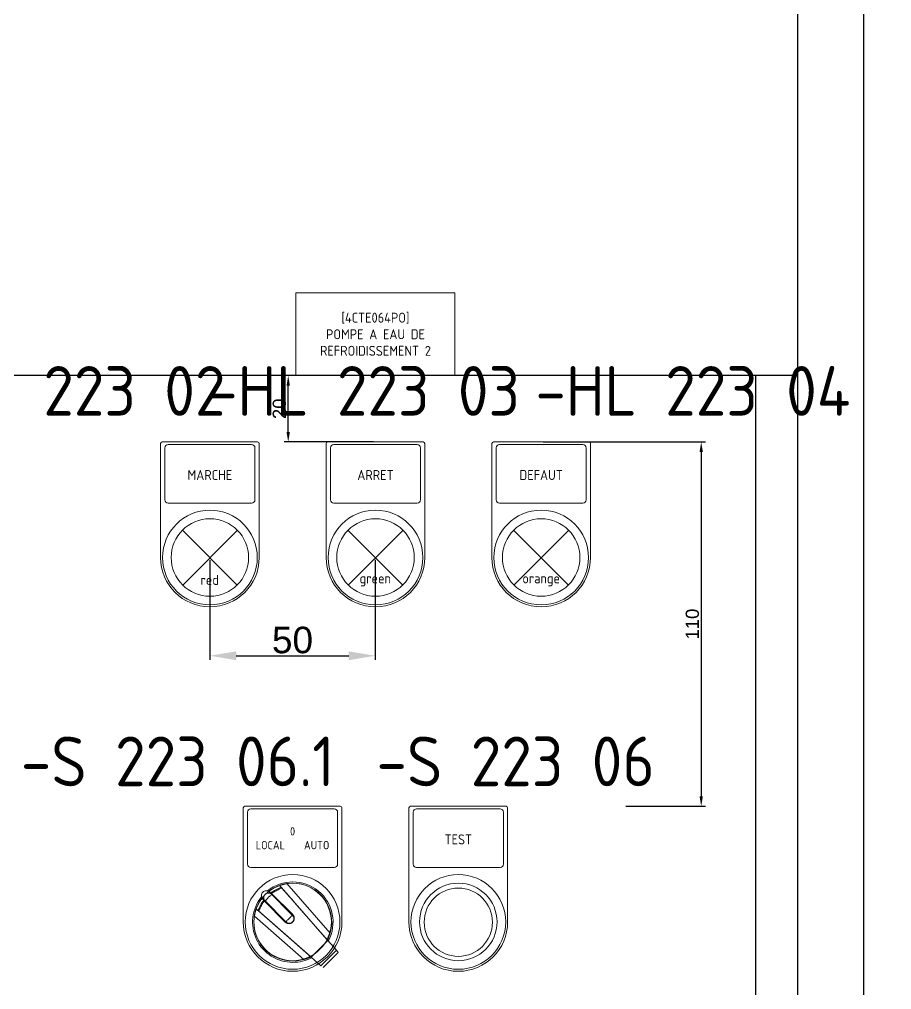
# Model space of a CAD drawing. Header units: millimetres. Extents: x 37984 to 70752, y 14140 to 37584.
# Drawn here: x 39698.1 to 39961.6, y 24254.1 to 24546.9 of the extents above; entities that cross this region are included whole.
import ezdxf
from ezdxf.enums import TextEntityAlignment as Align

# ---------------------------------------------------------------- set-up
doc = ezdxf.new("R2010")
doc.units = ezdxf.units.MM
doc.set_wipeout_variables(frame=1)
doc.layers.add('! NO PLOT !', color=7, linetype='Continuous', true_color=0xff75dd, plot=False)
doc.layers.add('000-PI-Oprema', color=30, linetype='Continuous', lineweight=5)
for name, color, linetype in [('000-PI-ORMAR', 2, 'Continuous'), ('000-PI_TEXT', 7, 'Continuous'), ('002-PI-Kabelska kanalica', 150, 'Continuous')]:
    doc.layers.add(name, color=color, linetype=linetype)
doc.styles.add('PI0', font='isocpeur.ttf', dxfattribs={"width": 0.9})
doc.styles.get("Standard").update_dxf_attribs({"font": 'arial.ttf'})
doc.dimstyles.new('ISO-25', dxfattribs={"dimtxt": 4, "dimasz": 3, "dimexe": 1.25, "dimexo": 0.625, "dimtad": 1, "dimtxsty": 'Standard', "dimcen": 3, "dimadec": 0, "dimazin": 0, "dimtfac": 1, "dimtmove": 0, "dimatfit": 3, "dimfxl": 1, "dimarcsym": 0})
doc.dimstyles.new('ISO-25-lb', dxfattribs={"dimtxt": 8, "dimasz": 8, "dimexe": 1.25, "dimexo": 0.625, "dimtad": 1, "dimtxsty": 'Standard', "dimcen": 5, "dimadec": 0, "dimazin": 0, "dimtfac": 1, "dimtmove": 0, "dimatfit": 3, "dimfxl": 1, "dimarcsym": 0})

# ---------------------------------------------------------------- blocks, each defined once
blk = doc.blocks.new('podloska')
at = {"layer": '000-PI-Oprema'}
for p, q in [((43278.7, 39063.45), (43278.7, 39097.85)), ((43279.2, 39098.35), (43308, 39098.35)), ((43280, 39080.85), (43280, 39096.55)), ((43281, 39097.55), (43306.2, 39097.55)), ((43307.2, 39080.85), (43307.2, 39096.55)), ((43308.5, 39063.45), (43308.5, 39097.85)), ((43281, 39079.85), (43306.2, 39079.85))]:
    blk.add_line(p, q, dxfattribs=at)
blk.add_circle((43293.6, 39063.45), 14.3, dxfattribs=at)
at = {"layer": '000-PI-Oprema', "ltscale": 0.25}
blk.add_circle((43293.6, 39063.45), 11.7, dxfattribs=at)
at = {"layer": '000-PI-Oprema'}
for centre, radius, start, end in [((43279.2, 39097.85), 0.5, 90, 179.9998), ((43281, 39096.55), 1, 90, 180.0001), ((43306.2, 39096.55), 1, 359.9999, 90), ((43308, 39097.85), 0.5, 0.0002, 90), ((43281, 39080.85), 1, 180, 270), ((43306.2, 39080.85), 1, 270, 0), ((43293.6, 39063.45), 14.9, 180, 0)]:
    blk.add_arc(centre, radius, start, end, dxfattribs=at)
blk = doc.blocks.new('*D575')
at = {"layer": '! NO PLOT !', "color": 0, "linetype": 'Continuous', "lineweight": -2, "ltscale": 0.25, "transparency": 16777216}
for p, q in [((39755.63, 24383.73), (39755.63, 24353.6)), ((39805.63, 24383.83), (39805.63, 24353.6)), ((39763.63, 24354.85), (39797.63, 24354.85))]:
    blk.add_line(p, q, dxfattribs=at)
at = {"layer": '! NO PLOT !', "color": 0, "ltscale": 0.25, "transparency": 16777216}
for points in [[(39763.63, 24356.18), (39763.63, 24353.51), (39755.63, 24354.85)], [(39797.63, 24356.18), (39797.63, 24353.51), (39805.63, 24354.85)]]:
    blk.add_solid(points, dxfattribs=at)
at = {"layer": 'Defpoints', "color": 0, "ltscale": 0.25, "transparency": 16777216}
for p in [(39755.63, 24384.35), (39805.63, 24384.45), (39805.63, 24354.85)]:
    blk.add_point(p, dxfattribs=at)
at = {"layer": '! NO PLOT !', "color": 0, "ltscale": 0.25, "transparency": 16777216, "insert": (39780.63, 24359.55), "char_height": 8, "attachment_point": 5}
blk.add_mtext('50', dxfattribs=at)
blk = doc.blocks.new('*D574')
at = {"layer": '! NO PLOT !', "color": 0, "lineweight": -2, "ltscale": 0.25, "transparency": 16777216}
for p, q in [((39856.36, 24419.4), (39905.32, 24419.4)), ((39904.07, 24416.4), (39904.07, 24312.4)), ((39881.28, 24309.4), (39905.32, 24309.4))]:
    blk.add_line(p, q, dxfattribs=at)
at = {"layer": '! NO PLOT !', "color": 0, "ltscale": 0.25, "transparency": 16777216}
for points in [[(39903.57, 24416.4), (39904.57, 24416.4), (39904.07, 24419.4)], [(39903.57, 24312.4), (39904.57, 24312.4), (39904.07, 24309.4)]]:
    blk.add_solid(points, dxfattribs=at)
at = {"layer": 'Defpoints', "color": 0, "ltscale": 0.25, "transparency": 16777216}
for p in [(39855.73, 24419.4), (39880.66, 24309.4), (39904.07, 24309.4)]:
    blk.add_point(p, dxfattribs=at)
at = {"layer": '! NO PLOT !', "color": 0, "ltscale": 0.25, "transparency": 16777216, "insert": (39901.4, 24364.4), "char_height": 4, "attachment_point": 5, "rotation": 90}
blk.add_mtext('110', dxfattribs=at)
blk = doc.blocks.new('*D578')
at = {"layer": '! NO PLOT !', "color": 0, "lineweight": -2, "ltscale": 0.25, "transparency": 16777216}
for p, q in [((39805.06, 24439.4), (39778.09, 24439.4)), ((39779.34, 24422.4), (39779.34, 24436.4)), ((39805.06, 24419.4), (39778.09, 24419.4))]:
    blk.add_line(p, q, dxfattribs=at)
at = {"layer": '! NO PLOT !', "color": 0, "ltscale": 0.25, "transparency": 16777216}
for points in [[(39778.84, 24436.4), (39779.84, 24436.4), (39779.34, 24439.4)], [(39778.84, 24422.4), (39779.84, 24422.4), (39779.34, 24419.4)]]:
    blk.add_solid(points, dxfattribs=at)
at = {"layer": 'Defpoints', "color": 0, "ltscale": 0.25, "transparency": 16777216}
for p in [(39779.34, 24439.4), (39805.68, 24439.4), (39805.68, 24419.4)]:
    blk.add_point(p, dxfattribs=at)
at = {"layer": '! NO PLOT !', "color": 0, "ltscale": 0.25, "transparency": 16777216, "insert": (39776.67, 24429.4), "char_height": 4, "attachment_point": 5, "rotation": 90}
blk.add_mtext('20', dxfattribs=at)
blk = doc.blocks.new('*U527')
at = {"layer": '002-PI-Kabelska kanalica'}
for p, q in [((-20, 791), (80, 791)), ((-20, -100), (-20, 791)), ((80, -100), (80, 791))]:
    blk.add_line(p, q, dxfattribs=at)

msp = doc.modelspace()

# ---------------------------------------------------------------- block references
at = {"rotation": 270}
msp.add_blockref('*U527', (39164.172, 24519.404), dxfattribs=at)

# ---------------------------------------------------------------- next in the draw order: wipeouts: each hides what was drawn before it
msp.add_wipeout([(39609.672, 24763.904), (40001.672, 24763.904), (40001.672, 22766.904), (39609.672, 22766.904)]).dxf.layer = '000-PI-ORMAR'

# ---------------------------------------------------------------- next in the draw order: linework, layer by layer
at = {"layer": '! NO PLOT !'}
for p, q in [((39953.184, 22849.154), (39953.184, 24689.154)), ((39933.184, 24684.154), (39933.184, 22854.154))]:
    msp.add_line(p, q, dxfattribs=at)
at = {"layer": '! NO PLOT !', "ltscale": 0.25}
for p, q in [((39933.184, 24439.404), (39678.184, 24439.404)), ((39920.511, 24439.404), (39920.511, 24219.404))]:
    msp.add_line(p, q, dxfattribs=at)
at = {"layer": '000-PI-Oprema'}
for p, q in [((39747.361, 24392.727), (39763.907, 24376.181)), ((39764.007, 24392.727), (39747.461, 24376.181)), ((39797.361, 24392.727), (39813.907, 24376.181)), ((39814.007, 24392.727), (39797.461, 24376.181)), ((39847.411, 24392.727), (39863.957, 24376.181)), ((39864.057, 24392.727), (39847.511, 24376.181)), ((39776.735, 24285.491), (39776.738, 24285.492)), ((39776.739, 24285.487), (39776.735, 24285.491)), ((39776.738, 24285.492), (39776.746, 24285.495)), ((39776.751, 24285.473), (39776.739, 24285.487)), ((39776.746, 24285.495), (39776.76, 24285.5)), ((39776.771, 24285.45), (39776.751, 24285.473)), ((39776.76, 24285.5), (39776.781, 24285.507)), ((39776.8, 24285.416), (39776.771, 24285.45)), ((39776.781, 24285.507), (39776.807, 24285.517)), ((39776.838, 24285.373), (39776.8, 24285.416)), ((39776.807, 24285.517), (39776.839, 24285.528)), ((39776.885, 24285.319), (39776.838, 24285.373)), ((39776.839, 24285.528), (39776.877, 24285.541)), ((39776.877, 24285.541), (39776.92, 24285.556)), ((39776.942, 24285.255), (39776.885, 24285.319)), ((39776.92, 24285.556), (39776.969, 24285.573)), ((39777.008, 24285.18), (39776.942, 24285.255)), ((39776.969, 24285.573), (39777.023, 24285.591)), ((39777.083, 24285.094), (39777.008, 24285.18)), ((39777.023, 24285.591), (39777.081, 24285.61)), ((39777.081, 24285.61), (39777.144, 24285.63)), ((39777.168, 24284.997), (39777.083, 24285.094)), ((39777.144, 24285.63), (39777.211, 24285.651)), ((39777.211, 24285.651), (39777.28, 24285.673)), ((39777.28, 24285.673), (39777.353, 24285.695)), ((39777.353, 24285.695), (39777.43, 24285.718)), ((39777.43, 24285.718), (39777.511, 24285.741)), ((39777.511, 24285.741), (39777.596, 24285.765)), ((39777.596, 24285.765), (39777.685, 24285.789)), ((39777.685, 24285.789), (39777.778, 24285.814)), ((39777.778, 24285.814), (39777.873, 24285.838)), ((39777.873, 24285.838), (39777.971, 24285.862)), ((39777.971, 24285.862), (39778.072, 24285.886)), ((39778.072, 24285.886), (39778.174, 24285.909)), ((39778.174, 24285.909), (39778.278, 24285.932)), ((39778.278, 24285.932), (39778.383, 24285.953)), ((39778.383, 24285.953), (39778.488, 24285.974)), ((39778.488, 24285.974), (39778.594, 24285.994)), ((39778.594, 24285.994), (39778.699, 24286.013)), ((39778.699, 24286.013), (39778.804, 24286.031)), ((39778.804, 24286.031), (39778.907, 24286.048)), ((39791.999, 24271.129), (39778.907, 24286.048)), ((39773.549, 24283.736), (39773.545, 24283.74)), ((39773.561, 24283.724), (39773.549, 24283.736)), ((39773.582, 24283.704), (39773.561, 24283.724)), ((39773.611, 24283.674), (39773.582, 24283.704)), ((39780.657, 24276.487), (39773.609, 24283.535)), ((39773.649, 24283.636), (39773.611, 24283.674)), ((39773.894, 24283.391), (39773.649, 24283.636)), ((39773.979, 24283.306), (39773.894, 24283.391)), ((39774.073, 24283.212), (39773.979, 24283.306)), ((39781.034, 24276.252), (39774.073, 24283.212)), ((39774.193, 24283.234), (39774.14, 24283.287)), ((39774.22, 24283.206), (39774.193, 24283.234)), ((39774.249, 24283.178), (39774.22, 24283.206)), ((39774.337, 24283.09), (39774.249, 24283.178)), ((39774.337, 24283.09), (39774.596, 24283.274)), ((39780.711, 24276.716), (39774.337, 24283.09)), ((39774.596, 24283.274), (39774.861, 24283.451)), ((39774.861, 24283.451), (39775.132, 24283.619)), ((39775.132, 24283.619), (39775.407, 24283.78)), ((39775.407, 24283.78), (39775.688, 24283.932)), ((39775.688, 24283.932), (39775.973, 24284.076)), ((39775.973, 24284.076), (39776.262, 24284.211)), ((39776.262, 24284.211), (39776.556, 24284.337)), ((39776.556, 24284.337), (39776.854, 24284.455)), ((39776.854, 24284.455), (39777.155, 24284.563)), ((39777.155, 24284.563), (39777.46, 24284.663)), ((39777.262, 24284.89), (39777.168, 24284.997)), ((39777.276, 24284.872), (39777.248, 24284.904)), ((39791.001, 24269.234), (39777.262, 24284.89)), ((39777.305, 24284.839), (39777.276, 24284.872)), ((39777.335, 24284.806), (39777.305, 24284.839)), ((39777.365, 24284.771), (39777.335, 24284.806)), ((39777.396, 24284.736), (39777.365, 24284.771)), ((39777.428, 24284.7), (39777.396, 24284.736)), ((39777.46, 24284.663), (39777.428, 24284.7)), ((39778.19, 24283.831), (39777.46, 24284.663)), ((39778.92, 24282.999), (39778.19, 24283.831)), ((39779.65, 24282.167), (39778.92, 24282.999)), ((39780.38, 24281.336), (39779.65, 24282.167)), ((39771.088, 24279.191), (39771.232, 24279.476)), ((39771.232, 24279.476), (39771.384, 24279.756)), ((39771.384, 24279.756), (39771.544, 24280.032)), ((39771.428, 24281.615), (39771.424, 24281.619)), ((39771.44, 24281.603), (39771.428, 24281.615)), ((39771.46, 24281.582), (39771.44, 24281.603)), ((39771.49, 24281.553), (39771.46, 24281.582)), ((39771.528, 24281.515), (39771.49, 24281.553)), ((39771.575, 24281.468), (39771.528, 24281.515)), ((39771.544, 24280.032), (39771.713, 24280.303)), ((39771.631, 24281.411), (39771.575, 24281.468)), ((39779.137, 24274.047), (39771.629, 24281.555)), ((39771.697, 24281.345), (39771.631, 24281.411)), ((39771.773, 24281.27), (39771.697, 24281.345)), ((39771.713, 24280.303), (39771.89, 24280.568)), ((39771.858, 24281.185), (39771.773, 24281.27)), ((39771.952, 24281.091), (39771.858, 24281.185)), ((39771.958, 24280.944), (39771.877, 24281.024)), ((39771.89, 24280.568), (39772.074, 24280.827)), ((39778.912, 24274.13), (39771.952, 24281.091)), ((39771.986, 24280.915), (39771.958, 24280.944)), ((39772.074, 24280.827), (39771.986, 24280.915)), ((39778.448, 24274.453), (39772.074, 24280.827)), ((39781.109, 24280.504), (39780.38, 24281.336)), ((39781.839, 24279.673), (39781.109, 24280.504)), ((39782.568, 24278.842), (39781.839, 24279.673)), ((39769.116, 24276.257), (39769.133, 24276.36)), ((39769.133, 24276.36), (39769.151, 24276.464)), ((39769.151, 24276.464), (39769.169, 24276.57)), ((39769.169, 24276.57), (39769.189, 24276.675)), ((39769.189, 24276.675), (39769.21, 24276.781)), ((39769.21, 24276.781), (39769.232, 24276.886)), ((39769.232, 24276.886), (39769.255, 24276.99)), ((39769.255, 24276.99), (39769.278, 24277.092)), ((39769.278, 24277.092), (39769.302, 24277.192)), ((39769.302, 24277.192), (39769.326, 24277.291)), ((39769.326, 24277.291), (39769.35, 24277.386)), ((39769.35, 24277.386), (39769.375, 24277.478)), ((39769.375, 24277.478), (39769.399, 24277.567)), ((39769.399, 24277.567), (39769.423, 24277.653)), ((39769.423, 24277.653), (39769.446, 24277.734)), ((39769.446, 24277.734), (39769.469, 24277.811)), ((39769.469, 24277.811), (39769.491, 24277.883)), ((39769.491, 24277.883), (39769.512, 24277.953)), ((39769.512, 24277.953), (39769.534, 24278.02)), ((39769.534, 24278.02), (39769.554, 24278.082)), ((39769.554, 24278.082), (39769.573, 24278.141)), ((39769.573, 24278.141), (39769.591, 24278.195)), ((39769.591, 24278.195), (39769.608, 24278.244)), ((39769.608, 24278.244), (39769.623, 24278.287)), ((39769.623, 24278.287), (39769.636, 24278.325)), ((39769.636, 24278.325), (39769.647, 24278.357)), ((39769.647, 24278.357), (39769.656, 24278.383)), ((39769.656, 24278.383), (39769.664, 24278.403)), ((39769.664, 24278.403), (39769.669, 24278.418)), ((39769.669, 24278.418), (39769.672, 24278.426)), ((39769.672, 24278.426), (39769.673, 24278.429)), ((39769.677, 24278.425), (39769.673, 24278.429)), ((39769.691, 24278.413), (39769.677, 24278.425)), ((39769.714, 24278.393), (39769.691, 24278.413)), ((39769.747, 24278.364), (39769.714, 24278.393)), ((39769.791, 24278.326), (39769.747, 24278.364)), ((39769.844, 24278.278), (39769.791, 24278.326)), ((39769.909, 24278.222), (39769.844, 24278.278)), ((39769.984, 24278.156), (39769.909, 24278.222)), ((39770.07, 24278.081), (39769.984, 24278.156)), ((39770.166, 24277.996), (39770.07, 24278.081)), ((39770.274, 24277.902), (39770.166, 24277.996)), ((39770.292, 24277.888), (39770.26, 24277.916)), ((39785.93, 24264.163), (39770.274, 24277.902)), ((39770.324, 24277.859), (39770.292, 24277.888)), ((39770.358, 24277.829), (39770.324, 24277.859)), ((39770.393, 24277.799), (39770.358, 24277.829)), ((39770.428, 24277.768), (39770.393, 24277.799)), ((39770.464, 24277.736), (39770.428, 24277.768)), ((39770.501, 24277.704), (39770.464, 24277.736)), ((39770.501, 24277.704), (39770.601, 24278.009)), ((39771.333, 24276.974), (39770.501, 24277.704)), ((39770.601, 24278.009), (39770.709, 24278.31)), ((39770.709, 24278.31), (39770.827, 24278.607)), ((39770.827, 24278.607), (39770.953, 24278.901)), ((39770.953, 24278.901), (39771.088, 24279.191)), ((39772.165, 24276.244), (39771.333, 24276.974)), ((39781.117, 24276.027), (39780.657, 24276.487)), ((39780.76, 24276.664), (39780.711, 24276.716)), ((39780.807, 24276.61), (39780.76, 24276.664)), ((39780.852, 24276.554), (39780.807, 24276.61)), ((39780.894, 24276.496), (39780.852, 24276.554)), ((39780.934, 24276.436), (39780.894, 24276.496)), ((39780.971, 24276.374), (39780.934, 24276.436)), ((39781.005, 24276.311), (39780.971, 24276.374)), ((39781.036, 24276.246), (39781.005, 24276.311)), ((39783.298, 24278.01), (39782.568, 24278.842)), ((39784.756, 24276.348), (39783.298, 24278.01)), ((39785.485, 24275.518), (39784.756, 24276.348)), ((39784.034, 24263.165), (39769.116, 24276.257)), ((39772.997, 24275.514), (39772.165, 24276.244)), ((39773.828, 24274.784), (39772.997, 24275.514)), ((39774.66, 24274.054), (39773.828, 24274.784)), ((39775.491, 24273.325), (39774.66, 24274.054)), ((39778.5, 24274.404), (39778.448, 24274.453)), ((39778.554, 24274.356), (39778.5, 24274.404)), ((39778.61, 24274.312), (39778.554, 24274.356)), ((39778.668, 24274.269), (39778.61, 24274.312)), ((39778.728, 24274.23), (39778.668, 24274.269)), ((39778.79, 24274.193), (39778.728, 24274.23)), ((39778.853, 24274.159), (39778.79, 24274.193)), ((39778.917, 24274.128), (39778.853, 24274.159)), ((39778.984, 24274.1), (39778.917, 24274.128)), ((39779.051, 24274.074), (39778.984, 24274.1)), ((39779.119, 24274.052), (39779.051, 24274.074)), ((39779.188, 24274.033), (39779.119, 24274.052)), ((39779.258, 24274.017), (39779.188, 24274.033)), ((39779.329, 24274.004), (39779.258, 24274.017)), ((39779.4, 24273.995), (39779.329, 24274.004)), ((39779.472, 24273.988), (39779.4, 24273.995)), ((39779.543, 24273.985), (39779.472, 24273.988)), ((39779.615, 24273.985), (39779.543, 24273.985)), ((39779.615, 24273.985), (39779.687, 24273.988)), ((39779.687, 24273.988), (39779.758, 24273.995)), ((39779.758, 24273.995), (39779.829, 24274.004)), ((39779.829, 24274.004), (39779.9, 24274.017)), ((39779.9, 24274.017), (39779.97, 24274.033)), ((39779.97, 24274.033), (39780.039, 24274.052)), ((39780.039, 24274.052), (39780.108, 24274.074)), ((39780.108, 24274.074), (39780.175, 24274.1)), ((39780.175, 24274.1), (39780.241, 24274.128)), ((39780.241, 24274.128), (39780.306, 24274.159)), ((39780.306, 24274.159), (39780.369, 24274.193)), ((39780.369, 24274.193), (39780.43, 24274.23)), ((39780.43, 24274.23), (39780.49, 24274.269)), ((39780.49, 24274.269), (39780.548, 24274.312)), ((39780.548, 24274.312), (39780.605, 24274.356)), ((39780.605, 24274.356), (39780.659, 24274.404)), ((39780.659, 24274.404), (39780.711, 24274.453)), ((39780.711, 24274.453), (39780.76, 24274.505)), ((39780.76, 24274.505), (39780.807, 24274.559)), ((39780.807, 24274.559), (39780.852, 24274.615)), ((39780.852, 24274.615), (39780.894, 24274.673)), ((39780.894, 24274.673), (39780.934, 24274.733)), ((39780.934, 24274.733), (39780.971, 24274.795)), ((39780.971, 24274.795), (39781.005, 24274.858)), ((39781.005, 24274.858), (39781.036, 24274.923)), ((39781.064, 24276.18), (39781.036, 24276.246)), ((39781.036, 24274.923), (39781.064, 24274.989)), ((39781.089, 24276.113), (39781.064, 24276.18)), ((39781.064, 24274.989), (39781.089, 24275.056)), ((39781.112, 24276.045), (39781.089, 24276.113)), ((39781.089, 24275.056), (39781.112, 24275.125)), ((39781.131, 24275.976), (39781.112, 24276.045)), ((39781.112, 24275.125), (39781.131, 24275.194)), ((39781.147, 24275.906), (39781.131, 24275.976)), ((39781.131, 24275.194), (39781.147, 24275.264)), ((39781.159, 24275.835), (39781.147, 24275.906)), ((39781.147, 24275.264), (39781.16, 24275.334)), ((39781.169, 24275.764), (39781.159, 24275.835)), ((39781.16, 24275.334), (39781.169, 24275.406)), ((39781.176, 24275.692), (39781.169, 24275.764)), ((39781.169, 24275.406), (39781.176, 24275.477)), ((39781.179, 24275.621), (39781.176, 24275.692)), ((39781.176, 24275.477), (39781.179, 24275.549)), ((39781.179, 24275.549), (39781.179, 24275.621)), ((39786.214, 24274.687), (39785.485, 24275.518)), ((39786.943, 24273.856), (39786.214, 24274.687)), ((39787.672, 24273.026), (39786.943, 24273.856)), ((39776.322, 24272.595), (39775.491, 24273.325)), ((39777.153, 24271.866), (39776.322, 24272.595)), ((39778.815, 24270.408), (39777.153, 24271.866)), ((39789.129, 24271.365), (39787.672, 24273.026)), ((39789.858, 24270.535), (39789.129, 24271.365)), ((39791.314, 24268.875), (39789.858, 24270.535)), ((39791.71, 24270.27), (39791.788, 24270.48)), ((39791.788, 24270.48), (39791.863, 24270.696)), ((39791.863, 24270.696), (39791.934, 24270.914)), ((39791.934, 24270.914), (39791.999, 24271.129)), ((39779.646, 24269.678), (39778.815, 24270.408)), ((39780.477, 24268.949), (39779.646, 24269.678)), ((39781.308, 24268.221), (39780.477, 24268.949)), ((39782.138, 24267.492), (39781.308, 24268.221)), ((39786.289, 24263.849), (39791.314, 24268.875)), ((39786.293, 24263.844), (39791.32, 24268.871)), ((39790.174, 24270.175), (39790.175, 24270.176)), ((39791, 24269.233), (39791.001, 24269.234)), ((39791.32, 24268.871), (39791.001, 24269.234)), ((39793.893, 24265.939), (39791.32, 24268.871)), ((39791.334, 24269.166), (39791.337, 24269.229)), ((39791.336, 24269.103), (39791.334, 24269.166)), ((39791.344, 24269.042), (39791.336, 24269.103)), ((39791.337, 24269.229), (39791.345, 24269.294)), ((39791.357, 24268.981), (39791.344, 24269.042)), ((39791.345, 24269.294), (39791.358, 24269.359)), ((39791.375, 24268.922), (39791.357, 24268.981)), ((39791.358, 24269.359), (39791.375, 24269.426)), ((39791.375, 24269.426), (39791.396, 24269.495)), ((39791.398, 24268.863), (39791.375, 24268.922)), ((39791.396, 24269.495), (39791.422, 24269.565)), ((39791.427, 24268.803), (39791.398, 24268.863)), ((39791.422, 24269.565), (39791.45, 24269.638)), ((39791.461, 24268.744), (39791.427, 24268.803)), ((39791.45, 24269.638), (39791.482, 24269.713)), ((39791.499, 24268.684), (39791.461, 24268.744)), ((39791.482, 24269.713), (39791.556, 24269.883)), ((39791.543, 24268.624), (39791.499, 24268.684)), ((39791.591, 24268.564), (39791.543, 24268.624)), ((39791.556, 24269.883), (39791.632, 24270.07)), ((39791.643, 24268.503), (39791.591, 24268.564)), ((39791.632, 24270.07), (39791.71, 24270.27)), ((39784.629, 24265.306), (39782.138, 24267.492)), ((39786.289, 24263.849), (39784.629, 24265.306)), ((39784.988, 24264.989), (39784.989, 24264.99)), ((39789.225, 24261.271), (39793.893, 24265.939)), ((39789.848, 24260.724), (39794.44, 24265.316)), ((39794.44, 24265.316), (39793.893, 24265.939)), ((39784.034, 24263.165), (39784.171, 24263.206)), ((39784.171, 24263.206), (39784.309, 24263.249)), ((39784.309, 24263.249), (39784.448, 24263.295)), ((39784.448, 24263.295), (39784.586, 24263.342)), ((39784.586, 24263.342), (39784.722, 24263.39)), ((39784.722, 24263.39), (39784.856, 24263.439)), ((39784.856, 24263.439), (39784.986, 24263.489)), ((39784.986, 24263.489), (39785.111, 24263.539)), ((39785.111, 24263.539), (39785.231, 24263.588)), ((39785.231, 24263.588), (39785.345, 24263.636)), ((39785.345, 24263.636), (39785.451, 24263.682)), ((39785.451, 24263.682), (39785.525, 24263.713)), ((39785.525, 24263.713), (39785.598, 24263.742)), ((39785.598, 24263.742), (39785.669, 24263.767)), ((39785.669, 24263.767), (39785.738, 24263.789)), ((39785.738, 24263.789), (39785.806, 24263.806)), ((39785.806, 24263.806), (39785.871, 24263.819)), ((39785.871, 24263.819), (39785.935, 24263.827)), ((39785.93, 24264.163), (39785.931, 24264.164)), ((39786.293, 24263.844), (39785.93, 24264.163)), ((39785.935, 24263.827), (39785.998, 24263.83)), ((39786.06, 24263.827), (39785.998, 24263.83)), ((39786.122, 24263.82), (39786.06, 24263.827)), ((39786.183, 24263.807), (39786.122, 24263.82)), ((39786.243, 24263.789), (39786.183, 24263.807)), ((39786.302, 24263.765), (39786.243, 24263.789)), ((39789.225, 24261.271), (39786.293, 24263.844)), ((39786.361, 24263.737), (39786.302, 24263.765)), ((39786.42, 24263.703), (39786.361, 24263.737)), ((39786.479, 24263.664), (39786.42, 24263.703)), ((39786.539, 24263.621), (39786.479, 24263.664)), ((39786.6, 24263.573), (39786.539, 24263.621)), ((39786.661, 24263.521), (39786.6, 24263.573))]:
    msp.add_line(p, q, dxfattribs=at)
msp.add_lwpolyline([(39781.684, 24464.404), (39829.684, 24464.404), (39829.684, 24439.404), (39781.684, 24439.404)], close=True, dxfattribs=at)
for points in [[(39773.131, 24283.849), (39772.882, 24283.911), (39772.623, 24283.924), (39772.363, 24283.887), (39772.111, 24283.8), (39771.877, 24283.668), (39771.669, 24283.495), (39771.496, 24283.287), (39771.364, 24283.053), (39771.277, 24282.801), (39771.24, 24282.541), (39771.252, 24282.281), (39771.315, 24282.033)], [(39774.375, 24282.769), (39774.163, 24282.942), (39773.922, 24283.071), (39773.66, 24283.15), (39773.387, 24283.177), (39773.114, 24283.15), (39772.852, 24283.07), (39772.61, 24282.94), (39772.398, 24282.766), (39772.224, 24282.554), (39772.094, 24282.312), (39772.014, 24282.05), (39771.987, 24281.777), (39772.013, 24281.504), (39772.093, 24281.242), (39772.221, 24281.001), (39772.395, 24280.789)], [(39774.375, 24282.769), (39774.344, 24282.761), (39774.277, 24282.716), (39774.175, 24282.635), (39774.043, 24282.52), (39773.886, 24282.378), (39773.71, 24282.212), (39773.52, 24282.03), (39773.326, 24281.838), (39773.134, 24281.643), (39772.952, 24281.454), (39772.786, 24281.278), (39772.643, 24281.12), (39772.529, 24280.988), (39772.448, 24280.887), (39772.403, 24280.819), (39772.395, 24280.789)], [(39773.609, 24283.535), (39773.386, 24283.716), (39773.131, 24283.849)], [(39771.315, 24282.033), (39771.447, 24281.778), (39771.629, 24281.555)], [(39780.657, 24276.487), (39780.627, 24276.479), (39780.559, 24276.434), (39780.458, 24276.352), (39780.326, 24276.238), (39780.168, 24276.096), (39779.992, 24275.93), (39779.803, 24275.747), (39779.608, 24275.555), (39779.416, 24275.361), (39779.234, 24275.172), (39779.068, 24274.996), (39778.926, 24274.838), (39778.811, 24274.706), (39778.73, 24274.605), (39778.685, 24274.537), (39778.677, 24274.507)], [(39778.677, 24274.507), (39778.889, 24274.333), (39779.131, 24274.204), (39779.393, 24274.125), (39779.666, 24274.098), (39779.939, 24274.125), (39780.201, 24274.205), (39780.443, 24274.334), (39780.655, 24274.509), (39780.829, 24274.721), (39780.959, 24274.963), (39781.039, 24275.225), (39781.066, 24275.498), (39781.039, 24275.771), (39780.96, 24276.033), (39780.831, 24276.275), (39780.657, 24276.487)]]:
    msp.add_lwpolyline(points, dxfattribs=at)
msp.add_circle((39830.709, 24274.404), 10.3, dxfattribs=at)
for centre, radius, start, end in [((39780.725, 24274.439), 12.15, 332.06339, 129.08147), ((39780.725, 24274.439), 11.75, 109.84984, 128.23046), ((39780.725, 24274.439), 11.75, 343.63927, 98.89794), ((39780.725, 24274.439), 11.01, 126.64371, 127.16937), ((39780.711, 24274.453), 11.01, 108.33018, 126.64371), ((39780.725, 24274.439), 11.01, 108.33018, 108.33753), ((39780.725, 24274.439), 12.15, 140.91853, 270), ((39780.725, 24274.439), 11.75, 142.33437, 160.15016), ((39780.711, 24274.453), 11.01, 143.35629, 161.66982), ((39780.725, 24274.439), 11.75, 141.76954, 142.33437), ((39780.725, 24274.439), 11.01, 142.83063, 143.35629), ((39780.725, 24274.439), 11.01, 161.66247, 161.66982), ((39780.725, 24274.439), 11.75, 171.10206, 286.36073), ((39780.725, 24274.439), 12.15, 270, 297.93658)]:
    msp.add_arc(centre, radius, start, end, dxfattribs=at)

# ---------------------------------------------------------------- next in the draw order: block references
for p in [(-3537.912, -14678.947), (-3487.912, -14678.947), (-3437.862, -14678.947), (-3512.937, -14788.947), (-3462.887, -14788.947)]:
    msp.add_blockref('podloska', p, dxfattribs=at)

# ---------------------------------------------------------------- next in the draw order: texts
at = {"layer": '! NO PLOT !', "char_height": 3, "width": 27.82747, "attachment_point": 5, "style": 'PI0'}
for s, insert in [('{\\fISOCPEUR|b0|i0|c238|p34;red}', (39755.634, 24377.75)), ('{\\fISOCPEUR|b0|i0|c238|p34;green}', (39805.634, 24377.75)), ('{\\fISOCPEUR|b0|i0|c238|p34;orange}', (39855.734, 24377.75))]:
    msp.add_mtext(s, dxfattribs=dict(at, insert=insert))
at = {"layer": '000-PI_TEXT', "style": 'PI0', "width": 0.9}
for s, p in [('-HL 223 02', (39713.279, 24434.824)), ('-HL 223 03', (39802.087, 24434.824)), ('-HL 223 04', (39901.564, 24434.824)), ('-S 223 06.1', (39745.97, 24322.992)), ('-S 223 06', (39848.019, 24322.992))]:
    msp.add_text(s, height=15, dxfattribs=at).set_placement(p, align=Align.MIDDLE)
at = {"layer": '000-PI_TEXT', "linetype": 'Continuous', "insert": (39781.684, 24451.904), "char_height": 3, "width": 48, "attachment_point": 4, "style": 'PI0'}
msp.add_mtext('\\pxqc;{\\fISOCPEUR|b0|i0|c238|p34;[4CTE064PO]\\PPOMPE A EAU DE REFROIDISSEMENT 2}', dxfattribs=at)
at = {"layer": '000-PI_TEXT', "attachment_point": 5, "style": 'PI0'}
for s, insert, char_height, width in [('{\\fISOCPEUR|b0|i0|c238|p34;MARCHE}', (39755.684, 24409.404), 3, 27.82747), ('{\\fISOCPEUR|b0|i0|c238|p34;ARRET}', (39805.684, 24409.404), 3, 27.82747), ('{\\fISOCPEUR|b0|i0|c238|p34;DEFAUT}', (39855.734, 24409.404), 3, 27.82747), ('{\\fISOCPEUR|b0|i0|c238|p34;0}\\PLOCAL    {\\fISOCPEUR|b0|i0|c238|p34;AUTO}', (39780.659, 24299.754), 2.5, 24.5), ('{\\fISOCPEUR|b0|i0|c238|p34;TEST}', (39830.709, 24299.404), 3, 24.5)]:
    msp.add_mtext(s, dxfattribs=dict(at, insert=insert, char_height=char_height, width=width))

# ---------------------------------------------------------------- next in the draw order: dimensions: what is measured, and where the dimension line sits
at = {"layer": '! NO PLOT !', "ltscale": 0.25}
for base, p1, p2, picture, middle in [((39779.336, 24439.404), (39805.684, 24419.404), (39805.684, 24439.404), '*D578', (39776.669, 24429.404)), ((39904.071, 24309.404), (39855.734, 24419.404), (39880.659, 24309.404), '*D574', (39901.404, 24364.404))]:
    dim = msp.add_linear_dim(base=base, p1=p1, p2=p2, angle=90, dimstyle='ISO-25', dxfattribs=at)
    dim.commit()
    dim.dimension.update_dxf_attribs({"geometry": picture, "text_midpoint": middle})
dim = msp.add_linear_dim(base=(39805.634, 24354.845), p1=(39755.634, 24384.354), p2=(39805.634, 24384.454), dimstyle='ISO-25-lb', dxfattribs=at)
dim.commit()
dim.dimension.update_dxf_attribs({"geometry": '*D575', "text_midpoint": (39780.634, 24359.555)})

doc.saveas('drawing.dxf')
